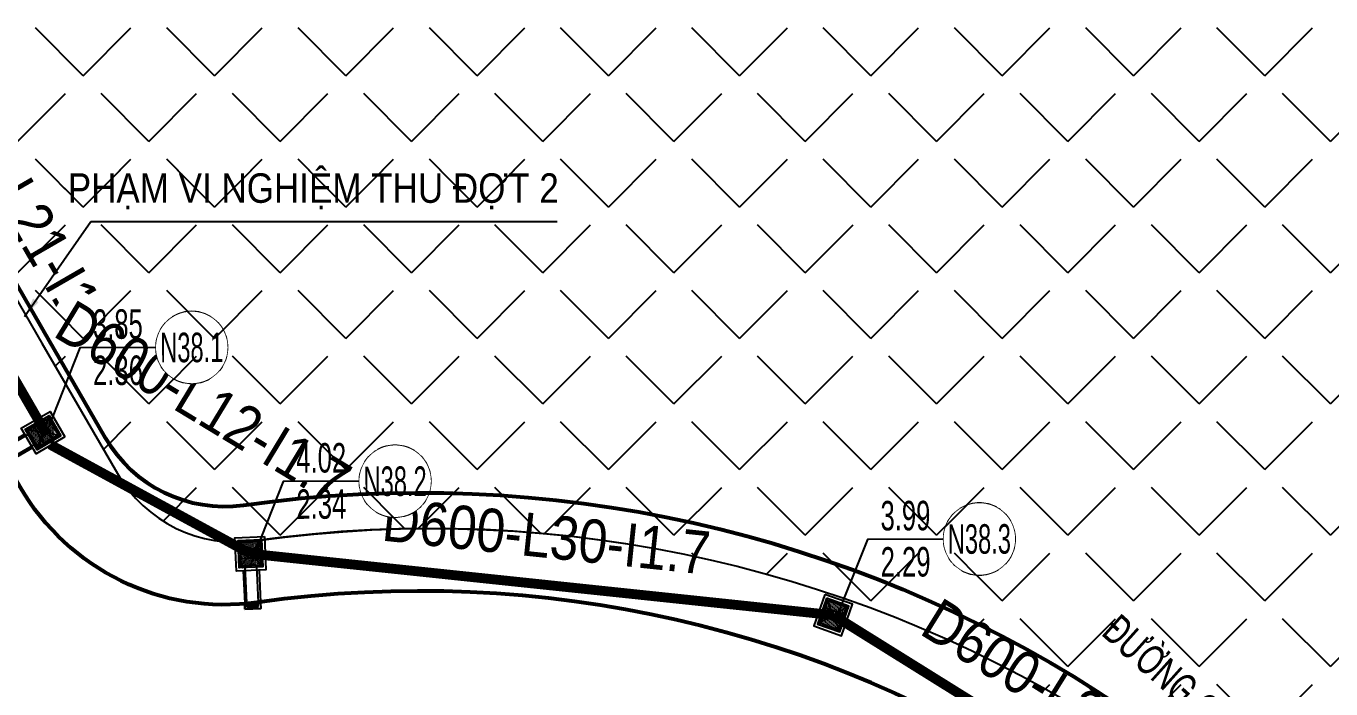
# Model space of a CAD drawing. Extents: x -2063571 to 559285, y 565862 to 1758715.
# Drawn here: x 558433.7 to 558500.1, y 1758427.4 to 1758461.1 of the extents above; entities that cross this region are included whole.
import ezdxf
from ezdxf.enums import TextEntityAlignment as Align

# ---------------------------------------------------------------- set-up
doc = ezdxf.new("R2010")
doc.units = 0
doc.header["$MEASUREMENT"] = 0
doc.set_wipeout_variables(frame=1)
for name, pattern in [('CENTER2', [1.125, 0.75, -0.125, 0.125, -0.125]), ('DIVIDE2', [0.625, 0.25, -0.125, 0, -0.125, 0, -0.125]), ('HIDDEN', [0.375, 0.25, -0.125])]:
    doc.linetypes.add(name, pattern=pattern)
doc.layers.get('0').update_dxf_attribs({"linetype": 'CONTINUOUS'})
doc.layers.get('DEFPOINTS').update_dxf_attribs({"linetype": 'CONTINUOUS'})
for name, color, linetype, lineweight in [('11111111111111111', 251, 'CONTINUOUS', 0), ('1Duy CDDC', 4, 'CONTINUOUS', 5), ('1Duy CDMG', 3, 'CONTINUOUS', 5), ('1Duy TenGa', 6, 'CONTINUOUS', 5), ('CHIA LO', 40, 'CONTINUOUS', 0), ('DUONG CAT', 8, 'CONTINUOUS', 9), ('HACH', 9, 'CONTINUOUS', 5), ('k-viahe', 6, 'CONTINUOUS', 15), ('KICH THUOC 1', 4, 'CONTINUOUS', 13), ('KT', 254, 'CONTINUOUS', 0), ('TENDUONGQH', 2, 'CONTINUOUS', 0)]:
    doc.layers.add(name, color=color, linetype=linetype, lineweight=lineweight)
for name, color, linetype in [('1Duy NetDong', 1, 'CONTINUOUS'), ('d600', 4, 'DIVIDE2'), ('d800', 4, 'CENTER2'), ('GA D600', 4, 'CENTER2'), ('M35 X 500', 6, 'CONTINUOUS'), ('QHCT_Đất công cộng đơn vị ở', 1, 'CONTINUOUS'), ('ththep', 3, 'CONTINUOUS')]:
    doc.layers.add(name, color=color, linetype=linetype)
doc.styles.add('Arial', font='arial_2.ttf', dxfattribs={"width": 0.85})
doc.styles.add('GT_Text_Duan1', font='VHAVAN_1.TTF', dxfattribs={"width": 1.1, "height": 25})
doc.styles.add('Q-TXT', font='ARIALN.TTF')
doc.dimstyles.new('D300', dxfattribs={"dimtxt": 1.5, "dimasz": 3.5, "dimexe": 0.18, "dimexo": 0.0625, "dimgap": 0.2, "dimtad": 1, "dimdec": 0, "dimzin": 0, "dimdsep": 46, "dimtxsty": 'Arial', "dimcen": 0.09, "dimse1": 1, "dimse2": 1, "dimsd1": 1, "dimsd2": 1, "dimclrd": 2, "dimclrt": 256, "dimadec": 0, "dimazin": 0, "dimtfac": 1, "dimtdec": 0, "dimtofl": 0, "dimtmove": 2, "dimatfit": 3, "dimfxl": 1, "dimtfill": 1, "dimtfillclr": 256, "dimtolj": 1, "dimtzin": 0, "dimarcsym": 0})
doc.dimstyles.new('D600', dxfattribs={"dimtxt": 2.2, "dimasz": 3.5, "dimexe": 0.18, "dimexo": 0.0625, "dimgap": 0, "dimtad": 1, "dimdec": 0, "dimzin": 0, "dimdsep": 46, "dimtxsty": 'Arial', "dimcen": 0.09, "dimse1": 1, "dimse2": 1, "dimsd1": 1, "dimsd2": 1, "dimclrd": 2, "dimclrt": 256, "dimadec": 0, "dimazin": 0, "dimtfac": 1, "dimtdec": 0, "dimtofl": 0, "dimtmove": 2, "dimatfit": 3, "dimfxl": 1, "dimtfill": 1, "dimtfillclr": 256, "dimtolj": 1, "dimtzin": 0, "dimarcsym": 0})
pattern_1 = [(114.3671788103, (-1831200.80478, -224170.26384), (-0.0523692889328, 0.0020098775898), [0, -0.046875])]
pattern_2 = [(114.3671788103, (-1831200.99731, -224169.83876), (-0.0523692889328, 0.0020098775898), [0, -0.046875])]
pattern_3 = [(114.3671788103, (-1831201.18984, -224169.413678), (-0.0523692889328, 0.0020098775898), [0, -0.046875])]

# ---------------------------------------------------------------- blocks, each defined once
blk = doc.blocks.new('g 25')
at = {"layer": 'HACH'}
h = blk.add_hatch(dxfattribs=at)
h.set_pattern_fill('DOTS', color=1, scale=0.75, angle=474.36718, style=0)
h.set_pattern_definition(pattern_1)
edge = h.paths.add_edge_path()
edge.add_line((0.596, 0.239), (-0.595, 0.239))
edge.add_line((-0.595, 0.239), (-0.595, 0.695))
edge.add_line((-0.595, 0.695), (0.596, 0.695))
edge.add_line((0.596, 0.695), (0.596, 0.239))
h = blk.add_hatch(dxfattribs=at)
h.set_pattern_fill('DOTS', color=1, scale=0.75, angle=474.36718, style=0)
h.set_pattern_definition(pattern_2)
edge = h.paths.add_edge_path()
edge.add_line((0.596, -0.228), (-0.595, -0.228))
edge.add_line((-0.595, -0.228), (-0.595, 0.229))
edge.add_line((-0.595, 0.229), (0.596, 0.229))
edge.add_line((0.596, 0.229), (0.596, -0.228))
h = blk.add_hatch(dxfattribs=at)
h.set_pattern_fill('DOTS', color=1, scale=0.75, angle=474.36718, style=0)
h.set_pattern_definition(pattern_3)
edge = h.paths.add_edge_path()
edge.add_line((0.596, -0.695), (-0.595, -0.695))
edge.add_line((-0.595, -0.695), (-0.595, -0.238))
edge.add_line((-0.595, -0.238), (0.596, -0.238))
edge.add_line((0.596, -0.238), (0.596, -0.695))
at = {"color": 1, "linetype": 'HIDDEN', "ltscale": 7.5}
for p, q in [((-0.304, -2.5), (-0.299, -0.6)), ((0.301, -2.5), (0.301, -0.6)), ((0.301, -2.7), (-0.299, -2.7))]:
    blk.add_line(p, q, dxfattribs=at)
blk.add_lwpolyline([(-0.499, 0.6), (-0.499, -0.6), (0.501, -0.6), (0.501, 0.6)], close=True, dxfattribs=at)
at = {"layer": 'DUONG CAT', "color": 1}
for points in [[(0.596, 0.695), (0.596, 0.239), (-0.595, 0.239), (-0.595, 0.695)], [(0.596, 0.229), (0.596, -0.228), (-0.595, -0.228), (-0.595, 0.229)], [(0.596, -0.238), (0.596, -0.695), (-0.595, -0.695), (-0.595, -0.238)]]:
    blk.add_lwpolyline(points, close=True, dxfattribs=at)
at = {"layer": 'KICH THUOC 1', "color": 1, "ltscale": 5}
for points in [[(-0.299, -2.7), (-0.279, -2.7), (-0.279, -2.55), (-0.299, -2.55)], [(-0.226, -2.7), (-0.206, -2.7), (-0.206, -2.55), (-0.226, -2.55)], [(-0.154, -2.7), (-0.134, -2.7), (-0.134, -2.55), (-0.154, -2.55)], [(-0.081, -2.7), (-0.061, -2.7), (-0.061, -2.55), (-0.081, -2.55)], [(-0.009, -2.7), (0.011, -2.7), (0.011, -2.55), (-0.009, -2.55)], [(0.064, -2.7), (0.084, -2.7), (0.084, -2.55), (0.064, -2.55)], [(0.136, -2.7), (0.156, -2.7), (0.156, -2.55), (0.136, -2.55)], [(0.209, -2.7), (0.229, -2.7), (0.229, -2.55), (0.209, -2.55)], [(0.281, -2.7), (0.301, -2.7), (0.301, -2.55), (0.281, -2.55)]]:
    blk.add_lwpolyline(points, close=True, dxfattribs=at)
at = {"layer": 'M35 X 500', "color": 1}
for p, q in [((0.601, 0.695), (-0.595, -0.695)), ((-0.399, -0.85), (-0.399, -2.5)), ((0.401, -0.85), (0.401, -2.5)), ((-0.399, -2.5), (-0.399, -2.8)), ((0.401, -2.5), (0.401, -2.8)), ((0.401, -2.8), (-0.399, -2.8))]:
    blk.add_line(p, q, dxfattribs=at)
for points in [[(-0.749, 0.85), (-0.749, -0.85), (0.751, -0.85), (0.751, 0.85)], [(-0.599, 0.7), (-0.599, -0.7), (0.601, -0.7), (0.601, 0.7)], [(0.401, -2.8), (0.401, -2.5), (-0.399, -2.5), (-0.399, -2.8)]]:
    blk.add_lwpolyline(points, close=True, dxfattribs=at)
at = {"layer": 'ththep', "color": 1, "ltscale": 5}
for p, q in [((-0.595, 0.695), (0.596, -0.695)), ((-0.599, 0.234), (0.601, 0.234)), ((-0.599, -0.233), (0.601, -0.233)), ((-0.599, -0.7), (0.601, -0.7))]:
    blk.add_line(p, q, dxfattribs=at)
blk = doc.blocks.new('*D294')
at = {"layer": 'DEFPOINTS', "color": 0, "lineweight": 35, "transparency": 16777216}
for p in [(558424.107, 1758458.816), (558437.86, 1758442.249), (558434.722, 1758440.437)]:
    blk.add_point(p, dxfattribs=at)
at = {"layer": 'KT', "transparency": 16777216, "insert": (558433.524, 1758452), "char_height": 2.2, "attachment_point": 5, "rotation": 300.00982, "style": 'Arial', "bg_fill": 3, "box_fill_scale": 1.25, "bg_fill_color": 256, "bg_fill_true_color": 13158600, "bg_fill_transparency": 0}
blk.add_mtext('\\A1;D600-L21-I1.7', dxfattribs=at)
blk = doc.blocks.new('*D295')
at = {"layer": 'DEFPOINTS', "color": 0, "lineweight": 35, "transparency": 16777216}
blk.add_point((558445.129, 1758434.303), dxfattribs=at)
at = {"layer": 'KT', "transparency": 16777216, "insert": (558442.72, 1758442.002), "char_height": 2.2, "attachment_point": 5, "rotation": 328.77224, "style": 'Arial', "bg_fill": 3, "box_fill_scale": 1.25, "bg_fill_color": 256, "bg_fill_true_color": 13158600, "bg_fill_transparency": 0}
blk.add_mtext('\\A1;D600-L12-I1.7', dxfattribs=at)
at = {"layer": 'DEFPOINTS', "color": 0, "lineweight": 35, "transparency": 16777216}
for p in [(558434.78, 1758440.577), (558446.08, 1758435.872)]:
    blk.add_point(p, dxfattribs=at)
blk = doc.blocks.new('*D296')
at = {"layer": 'DEFPOINTS', "color": 0, "lineweight": 35, "transparency": 16777216}
for p in [(558475.216, 1758435.414), (558445.129, 1758434.302), (558474.77, 1758431.181)]:
    blk.add_point(p, dxfattribs=at)
at = {"layer": 'KT', "transparency": 16777216, "insert": (558460.177, 1758435.181), "char_height": 2.2, "attachment_point": 5, "rotation": 353.99024, "style": 'Arial', "bg_fill": 3, "box_fill_scale": 1.25, "bg_fill_color": 256, "bg_fill_true_color": 13158600, "bg_fill_transparency": 0}
blk.add_mtext('\\A1;D600-L30-I1.7', dxfattribs=at)
blk = doc.blocks.new('*D297')
at = {"layer": 'DEFPOINTS', "color": 0, "lineweight": 35, "transparency": 16777216}
for p in [(558474.769, 1758431.182), (558498.644, 1758421.599), (558496.269, 1758417.787)]:
    blk.add_point(p, dxfattribs=at)
at = {"layer": 'KT', "transparency": 16777216, "insert": (558486.754, 1758426.768), "char_height": 2.2, "attachment_point": 5, "rotation": 328.07734, "style": 'Arial', "bg_fill": 3, "box_fill_scale": 1.25, "bg_fill_color": 256, "bg_fill_true_color": 13158600, "bg_fill_transparency": 0}
blk.add_mtext('\\A1;D600-L25-I1.7', dxfattribs=at)
blk = doc.blocks.new('*U127')
at = {"layer": '1Duy NetDong', "ltscale": 0.2}
blk.add_lwpolyline([(6.14, 1.998), (6.236, 2.001), (6.33, 2.011), (6.424, 2.026), (6.517, 2.047), (6.609, 2.074), (6.698, 2.106), (6.785, 2.144), (6.87, 2.188), (6.952, 2.237), (7.03, 2.29), (7.106, 2.349), (7.177, 2.412), (7.244, 2.48), (7.307, 2.551), (7.365, 2.627), (7.418, 2.706), (7.466, 2.788), (7.509, 2.873), (7.547, 2.96), (7.579, 3.05), (7.605, 3.141), (7.626, 3.234), (7.64, 3.329), (7.649, 3.423), (7.652, 3.519), (7.648, 3.614), (7.639, 3.709), (7.624, 3.803), (7.603, 3.895), (7.576, 3.987), (7.543, 4.076), (7.505, 4.164), (7.462, 4.248), (7.413, 4.33), (7.359, 4.409), (7.301, 4.484), (7.237, 4.555), (7.17, 4.622), (7.098, 4.685), (7.023, 4.743), (6.944, 4.796), (6.862, 4.844), (6.777, 4.887), (6.689, 4.925), (6.6, 4.957), (6.508, 4.983), (6.415, 5.004), (6.321, 5.018), (6.226, 5.027), (6.131, 5.03), (6.036, 5.026), (5.941, 5.017), (5.847, 5.002), (5.754, 4.981), (5.663, 4.954), (5.573, 4.922), (5.486, 4.883), (5.401, 4.84), (5.32, 4.791), (5.241, 4.737), (5.166, 4.679), (5.095, 4.616), (5.027, 4.548), (4.965, 4.476), (4.907, 4.401), (4.853, 4.322), (4.805, 4.24), (4.762, 4.155), (4.725, 4.068), (4.693, 3.978), (4.666, 3.886), (4.646, 3.793), (4.631, 3.699), (4.623, 3.604), (4.62, 3.509), (4.623, 3.414), (4.632, 3.319), (4.648, 3.225), (4.669, 3.132), (4.696, 3.041), (4.728, 2.951), (4.766, 2.864), (4.81, 2.78), (4.858, 2.698), (4.912, 2.619), (4.971, 2.544), (5.034, 2.473), (5.101, 2.406), (5.173, 2.343), (5.249, 2.285), (5.327, 2.231), (5.41, 2.183), (5.495, 2.14), (5.582, 2.103), (5.672, 2.071), (5.763, 2.044), (5.856, 2.024), (5.95, 2.009), (6.045, 2.001)], close=True, dxfattribs=at)
at = {"layer": '1Duy NetDong', "ltscale": 3}
blk.add_lwpolyline([(4.62, 3.509), (1.392, 3.499), (1.392, 3.499), (0, 0)], dxfattribs=at)
at = {"layer": '1Duy CDDC', "ltscale": 3, "style": 'GT_Text_Duan1', "width": 0.65}
blk.add_attdef('DG', text='', height=1.25, rotation=0.1774, dxfattribs=at).set_placement((3.007, 3.171), align=Align.TOP_CENTER)
at = {"layer": '1Duy CDMG', "ltscale": 0.2, "style": 'GT_Text_Duan1', "width": 0.65}
blk.add_attdef('MG', text='', height=1.25, rotation=0.1774, dxfattribs=at).set_placement((3.006, 3.504), align=Align.BOTTOM_CENTER)
at = {"ltscale": 0.2}
blk.add_wipeout([(6.14, 1.998), (6.236, 2.001), (6.33, 2.011), (6.424, 2.026), (6.517, 2.047), (6.609, 2.074), (6.698, 2.106), (6.785, 2.144), (6.87, 2.188), (6.952, 2.237), (7.03, 2.29), (7.106, 2.349), (7.177, 2.412), (7.244, 2.48), (7.307, 2.551), (7.365, 2.627), (7.418, 2.706), (7.466, 2.788), (7.509, 2.873), (7.547, 2.96), (7.579, 3.05), (7.605, 3.141), (7.626, 3.234), (7.64, 3.329), (7.649, 3.423), (7.652, 3.519), (7.648, 3.614), (7.639, 3.709), (7.624, 3.803), (7.603, 3.895), (7.576, 3.987), (7.543, 4.076), (7.505, 4.164), (7.462, 4.248), (7.413, 4.33), (7.359, 4.409), (7.301, 4.484), (7.237, 4.555), (7.17, 4.622), (7.098, 4.685), (7.023, 4.743), (6.944, 4.796), (6.862, 4.844), (6.777, 4.887), (6.689, 4.925), (6.6, 4.957), (6.508, 4.983), (6.415, 5.004), (6.321, 5.018), (6.226, 5.027), (6.131, 5.03), (6.036, 5.026), (5.941, 5.017), (5.847, 5.002), (5.754, 4.981), (5.663, 4.954), (5.573, 4.922), (5.486, 4.883), (5.401, 4.84), (5.32, 4.791), (5.241, 4.737), (5.166, 4.679), (5.095, 4.616), (5.027, 4.548), (4.965, 4.476), (4.907, 4.401), (4.853, 4.322), (4.805, 4.24), (4.762, 4.155), (4.725, 4.068), (4.693, 3.978), (4.666, 3.886), (4.646, 3.793), (4.631, 3.699), (4.623, 3.604), (4.62, 3.509), (4.623, 3.414), (4.632, 3.319), (4.648, 3.225), (4.669, 3.132), (4.696, 3.041), (4.728, 2.951), (4.766, 2.864), (4.81, 2.78), (4.858, 2.698), (4.912, 2.619), (4.971, 2.544), (5.034, 2.473), (5.101, 2.406), (5.173, 2.343), (5.249, 2.285), (5.327, 2.231), (5.41, 2.183), (5.495, 2.14), (5.582, 2.103), (5.672, 2.071), (5.763, 2.044), (5.856, 2.024), (5.95, 2.009), (6.045, 2.001)], dxfattribs=at).dxf.layer = '1Duy NetDong'
at = {"layer": '1Duy TenGa', "ltscale": 3, "style": 'GT_Text_Duan1', "width": 0.6}
blk.add_attdef('TEN', text='', height=1.25, rotation=0.1774, dxfattribs=at).set_placement((6.136, 3.514), align=Align.MIDDLE_CENTER)
blk = doc.blocks.new('g.kt')
at = {"layer": 'HACH'}
h = blk.add_hatch(dxfattribs=at)
h.set_pattern_fill('DOTS', color=256, scale=0.75, angle=474.36718, style=0)
h.set_pattern_definition(pattern_1)
edge = h.paths.add_edge_path()
edge.add_line((0.596, 0.239), (-0.595, 0.239))
edge.add_line((-0.595, 0.239), (-0.595, 0.695))
edge.add_line((-0.595, 0.695), (0.596, 0.695))
edge.add_line((0.596, 0.695), (0.596, 0.239))
h = blk.add_hatch(dxfattribs=at)
h.set_pattern_fill('DOTS', color=256, scale=0.75, angle=474.36718, style=0)
h.set_pattern_definition(pattern_2)
edge = h.paths.add_edge_path()
edge.add_line((0.596, -0.228), (-0.595, -0.228))
edge.add_line((-0.595, -0.228), (-0.595, 0.229))
edge.add_line((-0.595, 0.229), (0.596, 0.229))
edge.add_line((0.596, 0.229), (0.596, -0.228))
h = blk.add_hatch(dxfattribs=at)
h.set_pattern_fill('DOTS', color=256, scale=0.75, angle=474.36718, style=0)
h.set_pattern_definition(pattern_3)
edge = h.paths.add_edge_path()
edge.add_line((0.596, -0.695), (-0.595, -0.695))
edge.add_line((-0.595, -0.695), (-0.595, -0.238))
edge.add_line((-0.595, -0.238), (0.596, -0.238))
edge.add_line((0.596, -0.238), (0.596, -0.695))
at = {"color": 9, "linetype": 'HIDDEN', "ltscale": 7.5}
blk.add_lwpolyline([(-0.499, 0.6), (-0.499, -0.6), (0.501, -0.6), (0.501, 0.6)], close=True, dxfattribs=at)
at = {"layer": 'DUONG CAT'}
for points in [[(0.596, 0.695), (0.596, 0.239), (-0.595, 0.239), (-0.595, 0.695)], [(0.596, 0.229), (0.596, -0.228), (-0.595, -0.228), (-0.595, 0.229)], [(0.596, -0.238), (0.596, -0.695), (-0.595, -0.695), (-0.595, -0.238)]]:
    blk.add_lwpolyline(points, close=True, dxfattribs=at)
at = {"layer": 'M35 X 500', "color": 3}
blk.add_line((0.601, 0.695), (-0.595, -0.695), dxfattribs=at)
for points in [[(-0.749, 0.85), (-0.749, -0.85), (0.751, -0.85), (0.751, 0.85)], [(-0.599, 0.7), (-0.599, -0.7), (0.601, -0.7), (0.601, 0.7)]]:
    blk.add_lwpolyline(points, close=True, dxfattribs=at)
at = {"layer": 'ththep', "ltscale": 5}
for p, q in [((-0.595, 0.695), (0.596, -0.695)), ((-0.599, 0.234), (0.601, 0.234)), ((-0.599, -0.233), (0.601, -0.233)), ((-0.599, -0.7), (0.601, -0.7))]:
    blk.add_line(p, q, dxfattribs=at)

msp = doc.modelspace()

# ---------------------------------------------------------------- linework, layer by layer
at = {"layer": 'd600', "color": 6, "linetype": 'DIVIDE2', "ltscale": 10, "const_width": 0.5}
for points in [[(558424.084, 1758458.822), (558434.776, 1758440.344)], [(558434.933, 1758439.857), (558445.129, 1758434.303)]]:
    msp.add_lwpolyline(points, dxfattribs=at)

# ---------------------------------------------------------------- block references
at = {"layer": 'GA D600', "linetype": 'CENTER2', "xscale": -1}
for p, rotation in [((558434.582, 1758440.462), 300.0548436575525), ((558445.129, 1758434.303), 2.497642466987582)]:
    msp.add_blockref('g 25', p, dxfattribs=dict(at, rotation=rotation))

# ---------------------------------------------------------------- next in the draw order: dimensions: what is measured, and where the dimension line sits
at = {"layer": 'KT'}
dim = msp.add_aligned_dim(p1=(558424.107, 1758458.816), p2=(558434.722, 1758440.437), distance=3.623, dimstyle='D600', override={"dimpost": 'D600-L<>-I1.7'}, dxfattribs=at)
dim.commit()
dim.dimension.update_dxf_attribs({"geometry": '*D294', "text_midpoint": (558433.524, 1758452)})

# ---------------------------------------------------------------- next in the draw order: texts
at = {"layer": 'd800', "color": 80, "linetype": 'DIVIDE2', "ltscale": 10, "insert": (558448.325, 1758452.733), "char_height": 1.5, "attachment_point": 5, "style": 'Arial', "bg_fill": 3, "box_fill_scale": 1.1, "bg_fill_color": 256, "bg_fill_true_color": 13158600, "bg_fill_transparency": 0}
msp.add_mtext('\\A1;PHẠM VI NGHIỆM THU ĐỢT 2', dxfattribs=at)

# ---------------------------------------------------------------- next in the draw order: dimensions: what is measured, and where the dimension line sits
at = {"layer": 'KT'}
dim = msp.add_aligned_dim(p1=(558434.78, 1758440.577), p2=(558445.129, 1758434.303), distance=1.835, dimstyle='D600', override={"dimpost": 'D600-L<>-I1.7'}, dxfattribs=at)
dim.commit()
dim.dimension.update_dxf_attribs({"geometry": '*D295', "text_midpoint": (558442.72, 1758442.002)})

# ---------------------------------------------------------------- next in the draw order: block references
at = {"layer": '1Duy NetDong', "xscale": 1.2000048000192, "yscale": 1.2000048000192, "zscale": 1.2000048000192}
msp.add_blockref('*U127', (558434.78, 1758440.577), dxfattribs=at).add_auto_attribs({'TEN': 'N38.1', 'DG': '2.36', 'MG': '3.85'})

# ---------------------------------------------------------------- next in the draw order: dimensions: what is measured, and where the dimension line sits
at = {"layer": 'KT'}
dim = msp.add_linear_dim(base=(558475.216, 1758435.414), p1=(558445.129, 1758434.302), p2=(558474.77, 1758431.181), angle=353.99024, dimstyle='D600', override={"dimpost": 'D600-L<>-I1.7'}, dxfattribs=at)
dim.commit()
dim.dimension.update_dxf_attribs({"geometry": '*D296', "text_midpoint": (558460.177, 1758435.181), "dimtype": 161})

# ---------------------------------------------------------------- next in the draw order: linework, layer by layer
at = {"layer": 'CHIA LO', "ltscale": 2}
msp.add_line((558429.681, 1758453.374), (558438.357, 1758438.381), dxfattribs=at)

# ---------------------------------------------------------------- next in the draw order: dimensions: what is measured, and where the dimension line sits
at = {"layer": 'KT'}
dim = msp.add_linear_dim(base=(558498.644, 1758421.599), p1=(558474.769, 1758431.182), p2=(558496.269, 1758417.787), angle=328.07734, dimstyle='D600', override={"dimpost": 'D600-L<>-I1.7'}, dxfattribs=at)
dim.commit()
dim.dimension.update_dxf_attribs({"geometry": '*D297', "text_midpoint": (558486.754, 1758426.768), "dimtype": 161})

# ---------------------------------------------------------------- next in the draw order: leaders
at = {"layer": 'd800', "color": 80, "linetype": 'Continuous', "ltscale": 10}
msp.add_leader([(558433.636, 1758446.366), (558437.006, 1758451.206), (558460.735, 1758451.206)], dimstyle='D300', override={"dimasz": 1, "dimtad": 0}, dxfattribs=at)

# ---------------------------------------------------------------- next in the draw order: linework, layer by layer
at = {"layer": 'd600', "color": 6, "linetype": 'DIVIDE2', "ltscale": 10, "const_width": 0.5}
for points in [[(558445.128, 1758434.303), (558474.77, 1758431.181)], [(558474.771, 1758431.181), (558496.268, 1758417.787)]]:
    msp.add_lwpolyline(points, dxfattribs=at)

# ---------------------------------------------------------------- next in the draw order: texts
at = {"layer": 'TENDUONGQH', "color": 8, "style": 'Q-TXT', "width": 0.85}
msp.add_text('ÐƯỜNG QH SỐ 17', height=1.5, rotation=318.13657, dxfattribs=at).set_placement((558488.859, 1758430.766, 0.7), align=Align.MIDDLE_LEFT)

# ---------------------------------------------------------------- next in the draw order: block references
at = {"layer": '1Duy NetDong', "xscale": 1.2000048000192, "yscale": 1.2000048000192, "zscale": 1.2000048000192}
for p, values in [((558445.124, 1758433.775), {'TEN': 'N38.2', 'DG': '2.34', 'MG': '4.02'}), ((558474.844, 1758430.836), {'TEN': 'N38.3', 'DG': '2.29', 'MG': '3.99'})]:
    msp.add_blockref('*U127', p, dxfattribs=at).add_auto_attribs(values)

# ---------------------------------------------------------------- next in the draw order: hatches: boundary and pattern name
at = {"layer": 'QHCT_Đất công cộng đơn vị ở'}
h = msp.add_hatch(dxfattribs=at)
h.set_pattern_fill('ANGLE', color=8, scale=0.676, angle=45, style=0)
h.set_pattern_definition([(45, (1080.85, 348.8946), (-3.338859226, 3.338859226), [3.43408, -1.28778]), (135, (1080.85, 348.8946), (-3.338859226, -3.338859226), [3.43408, -1.28778])])
edge = h.paths.add_edge_path()
edge.add_line((558570.832, 1758492.798), (558565.832, 1758497.798))
edge.add_line((558565.832, 1758497.798), (558519.105, 1758497.798))
edge.add_arc((558519.223, 1758356.867), 140.932, 90.048, 121.22675)
edge.add_line((558446.161, 1758477.381), (558427.736, 1758466.719))
edge.add_line((558427.736, 1758466.719), (558425.912, 1758459.887))
edge.add_line((558425.912, 1758459.887), (558434.518, 1758445.015))
edge.add_line((558434.518, 1758445.015), (558438.357, 1758438.381))
edge.add_arc((558444.415, 1758441.887), 7, 210.05484, 278.01345)
edge.add_arc((558454.313, 1758371.58), 64, 15.93898, 98.01345, ccw=False)
edge.add_arc((558522.584, 1758391.077), 7, 195.93898, 270.00053)
edge.add_line((558522.584, 1758384.077), (558565.832, 1758384.078))
edge.add_line((558565.832, 1758384.078), (558570.832, 1758389.078))
edge.add_line((558570.832, 1758389.078), (558570.832, 1758492.798))

# ---------------------------------------------------------------- next in the draw order: linework, layer by layer
at = {"color": 8, "ltscale": 2}
msp.add_lwpolyline([(558570.832, 1758492.798), (558565.832, 1758497.798), (558519.105, 1758497.798, 0.136889), (558446.161, 1758477.381), (558427.736, 1758466.719), (558425.912, 1758459.887), (558434.518, 1758445.015), (558438.357, 1758438.381, 0.305533), (558445.391, 1758434.955, -0.374255), (558515.853, 1758389.155, 0.334894), (558522.584, 1758384.077), (558565.832, 1758384.078), (558570.832, 1758389.078)], format="xyb", close=True, dxfattribs=at)
at = {"layer": '11111111111111111', "color": 1, "lineweight": 53}
msp.add_lwpolyline([(558529.633, 1758380.9), (558521.973, 1758380.9, -0.334894), (558510.434, 1758389.605, 0.374255), (558445.477, 1758431.826, -0.305533), (558433.418, 1758437.699), (558420.973, 1758459.206, -0.414214), (558424.621, 1758472.87), (558443.002, 1758483.506, -0.136802), (558518.492, 1758504.621), (558563.221, 1758504.621, -0.414214), (558575.221, 1758492.621), (558575.221, 1758392.9, -0.414211), (558563.221, 1758380.9), (558534.176, 1758380.9)], format="xyb", close=True, dxfattribs=at)
msp.add_lwpolyline([(558529.633, 1758380.9), (558521.973, 1758380.9, -0.334894), (558510.434, 1758389.605, 0.374255), (558445.477, 1758431.826, -0.305533), (558433.418, 1758437.699), (558420.973, 1758459.206, -0.414214), (558424.621, 1758472.87), (558443.002, 1758483.506, -0.136802), (558518.492, 1758504.621), (558563.221, 1758504.621, -0.414214), (558575.221, 1758492.621), (558575.221, 1758392.9, -0.414211), (558563.221, 1758380.9), (558534.176, 1758380.9)], format="xyb", close=True, dxfattribs=at)
msp.add_lwpolyline([(558563.221, 1758386.9), (558570.221, 1758393.901), (558570.221, 1758483.117), (558570.221, 1758494.621), (558565.221, 1758499.621), (558518.492, 1758499.621, 0.136892), (558445.55, 1758479.203), (558427.125, 1758468.542), (558425.301, 1758461.71), (558437.746, 1758440.203, 0.305533), (558444.78, 1758436.778, -0.370077), (558514.977, 1758391.879, 0.330818), (558521.679, 1758386.9), (558532.851, 1758386.9)], format="xyb", dxfattribs=at)
msp.add_lwpolyline([(558563.221, 1758386.9), (558570.221, 1758393.901), (558570.221, 1758483.117), (558570.221, 1758494.621), (558565.221, 1758499.621), (558518.492, 1758499.621, 0.136892), (558445.55, 1758479.203), (558427.125, 1758468.542), (558425.301, 1758461.71), (558437.746, 1758440.203, 0.305533), (558444.78, 1758436.778, -0.370077), (558514.977, 1758391.879, 0.330818), (558521.679, 1758386.9), (558532.851, 1758386.9)], format="xyb", dxfattribs=at)
at = {"layer": 'k-viahe', "color": 8}
for centre in [(558454.228, 1758371.6), (558454.313, 1758371.58)]:
    msp.add_arc(centre, 64, 15.93898, 98.01345, dxfattribs=at)

# ---------------------------------------------------------------- next in the draw order: block references
at = {"layer": 'GA D600', "linetype": 'CENTER2', "rotation": 340.6314386161505}
msp.add_blockref('g.kt', (558474.769, 1758431.183), dxfattribs=at)

doc.saveas('drawing.dxf')
